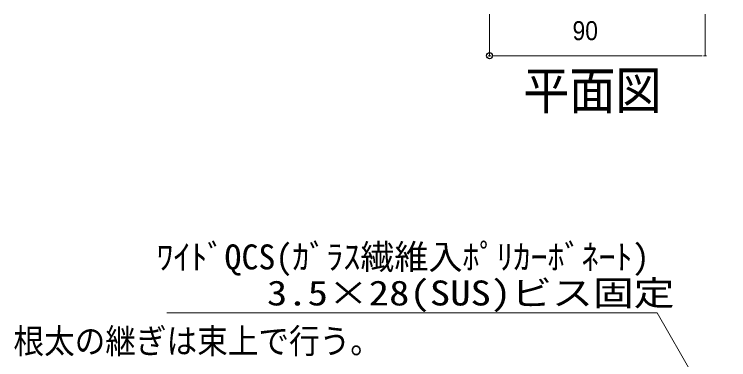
# Model space of a CAD drawing. Units: millimetres, scale not verified. Extents: x -4750 to 4750, y -3000 to 3000.
# Drawn here: x 2715.5 to 3013.7, y -1882.8 to -1738.8 of the extents above; entities that cross this region are included whole.
import ezdxf
from ezdxf.enums import TextEntityAlignment as Align

# ---------------------------------------------------------------- set-up
doc = ezdxf.new("R2010")
doc.units = ezdxf.units.MM
doc.header["$LTSCALE"] = 5
doc.header["$PDMODE"] = 32
doc.header["$PDSIZE"] = 2.5
for name, color, linetype, lineweight in [('0-4_0', 7, 'Continuous', 9), ('0-6_文字', 7, 'Continuous', 9), ('0-7_寸法', 7, 'Continuous', 9)]:
    doc.layers.add(name, color=color, linetype=linetype, lineweight=lineweight)
doc.layers.add('0-9_Defpoints', color=7, linetype='Continuous')
doc.styles.add('Osaka', font='')
doc.styles.add('ＭＳ ゴシック', font='')
doc.styles.get('Osaka').set_extended_font_data('Osaka')
doc.styles.get('ＭＳ ゴシック').set_extended_font_data('MS Gothic')

# ---------------------------------------------------------------- blocks, each defined once
blk = doc.blocks.new('_DOT')
at = {"layer": '0-4_0'}
for p, q in [((-10, 0), (-20, 0)), ((-5, 0), (5, 0))]:
    blk.add_line(p, q, dxfattribs=at)

msp = doc.modelspace()

# ---------------------------------------------------------------- linework, layer by layer
at = {"layer": '0-6_文字'}
for q in [(2779.178, -1863.227), (3056.986, -1990.007)]:
    msp.add_line((2983.789, -1863.227), q, dxfattribs=at)
at = {"layer": '0-7_寸法'}
for p, q in [((2913.846, -1738.8), (2913.846, -1756.086)), ((3003.846, -1738.8), (3003.846, -1756.086)), ((3001.342, -1756.086), (2916.35, -1756.086))]:
    msp.add_line(p, q, dxfattribs=at)
at = {"layer": '0-9_Defpoints'}
msp.add_point((2913.846, -1756.086), dxfattribs=at)

# ---------------------------------------------------------------- block references
at = {"layer": '0-7_寸法', "xscale": 0.1251862, "yscale": 0.1251862, "rotation": 180}
msp.add_blockref('_DOT', (2913.846, -1756.086), dxfattribs=at)
at = {"layer": '0-7_寸法', "xscale": 0.1251862, "yscale": 0.1251862}
msp.add_blockref('_DOT', (3003.846, -1756.086), dxfattribs=at)

# ---------------------------------------------------------------- texts
at = {"layer": '0-6_文字', "style": 'ＭＳ ゴシック'}
for s, height, width, p in [('平面図', 15.69, 0.9, (2927.885, -1783.075)), ('3.5×28(SUS)ビス固定', 10.41, 1.2, (2820.936, -1863.32)), ('根太の継ぎは束上で行う。', 10.41, 0.9, (2715.146, -1883.342))]:
    msp.add_text(s, height=height, dxfattribs=dict(at, width=width)).set_placement(p, align=Align.BOTTOM_LEFT)
msp.add_text('ﾜｲﾄﾞQCS(ｶﾞﾗｽ繊維入ﾎﾟﾘｶｰﾎﾞﾈｰﾄ)', height=10.41, dxfattribs=at).set_placement((2774.822, -1848.285), align=Align.BOTTOM_LEFT)
at = {"layer": '0-7_寸法', "style": 'Osaka', "width": 0.9}
msp.add_text('90', height=7.918, dxfattribs=at).set_placement((2948.504, -1751.96), align=Align.BOTTOM_LEFT)

doc.saveas('drawing.dxf')
